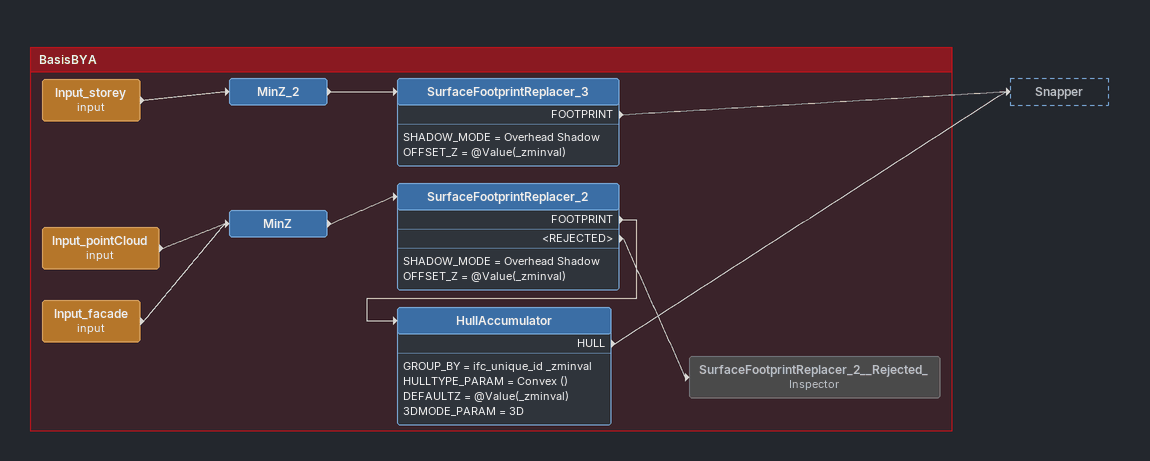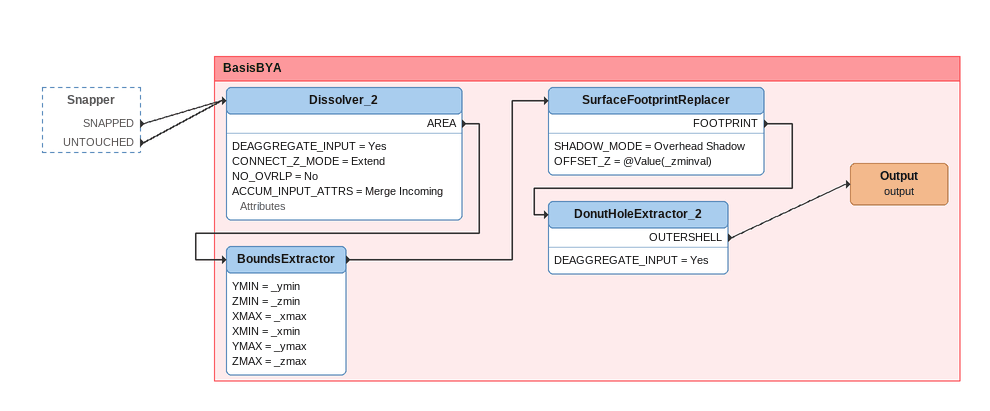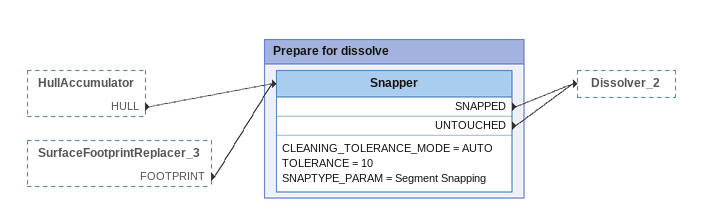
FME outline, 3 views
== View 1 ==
Bookmark: BasisBYA
Input_storey (input)
    -> MinZ_2
MinZ_2
    -> SurfaceFootprintReplacer_3
SurfaceFootprintReplacer_3
    SHADOW_MODE = Overhead Shadow
    OFFSET_Z = @Value(_zminval)
    FOOTPRINT -> Snapper
Input_pointCloud (input)
    -> MinZ
Input_facade (input)
    -> MinZ
MinZ
    -> SurfaceFootprintReplacer_2
SurfaceFootprintReplacer_2
    SHADOW_MODE = Overhead Shadow
    OFFSET_Z = @Value(_zminval)
    FOOTPRINT -> HullAccumulator
    <REJECTED> -> SurfaceFootprintReplacer_2__Rejected_
HullAccumulator
    GROUP_BY = ifc_unique_id _zminval
    HULLTYPE_PARAM = Convex ()
    DEFAULTZ = @Value(_zminval)
    3DMODE_PARAM = 3D
    HULL -> Snapper
SurfaceFootprintReplacer_2__Rejected_: Inspector [off]

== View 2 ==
Snapper [outside]
    SNAPPED -> Dissolver_2
    UNTOUCHED -> Dissolver_2

Bookmark: BasisBYA
Dissolver_2
    DEAGGREGATE_INPUT = Yes
    CONNECT_Z_MODE = Extend
    NO_OVRLP = No
    ACCUM_INPUT_ATTRS = Merge Incoming Attributes
    AREA -> BoundsExtractor
BoundsExtractor
    YMIN = _ymin
    ZMIN = _zmin
    XMAX = _xmax
    XMIN = _xmin
    YMAX = _ymax
    ZMAX = _zmax
    -> SurfaceFootprintReplacer
SurfaceFootprintReplacer
    SHADOW_MODE = Overhead Shadow
    OFFSET_Z = @Value(_zminval)
    FOOTPRINT -> DonutHoleExtractor_2
DonutHoleExtractor_2
    DEAGGREGATE_INPUT = Yes
    OUTERSHELL -> Output (output)
Output (output)

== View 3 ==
HullAccumulator [outside]
    HULL -> Snapper
SurfaceFootprintReplacer_3 [outside]
    FOOTPRINT -> Snapper

Bookmark: Prepare for dissolve
Snapper
    CLEANING_TOLERANCE_MODE = AUTO
    TOLERANCE = 10
    SNAPTYPE_PARAM = Segment Snapping
    SNAPPED -> Dissolver_2
    UNTOUCHED -> Dissolver_2
